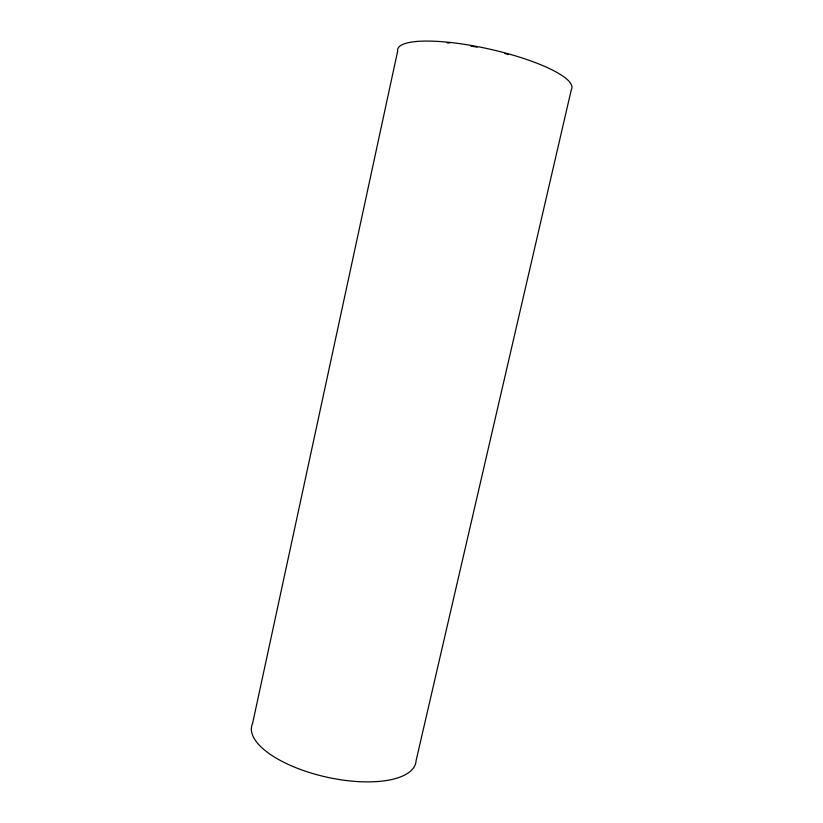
<?xml version="1.0" encoding="UTF-8"?>
<svg xmlns="http://www.w3.org/2000/svg" width="823" height="823" viewBox="0 0 823 823"><rect width="100%" height="100%" fill="white"/><g stroke="black" fill="none" stroke-linecap="round" stroke-linejoin="round"><path stroke-width="1.23" d="M447.023 42.847A86.847 19.762 12.6 0 1 449.399 43.074M470.879 46.057A86.847 19.762 12.6 0 1 477.134 47.189M504.777 53.516A86.847 19.762 12.6 0 1 508.46 54.534M397.622 51.232L252.599 723.396A84.08 33.445 12.6 0 0 325.733 776.922A84.08 33.445 12.6 0 0 416.109 760.545L571.306 89.697A89.244 20.308 12.6 0 0 488.43 48.855A89.244 20.308 12.6 0 0 397.622 51.232"/></g></svg>
